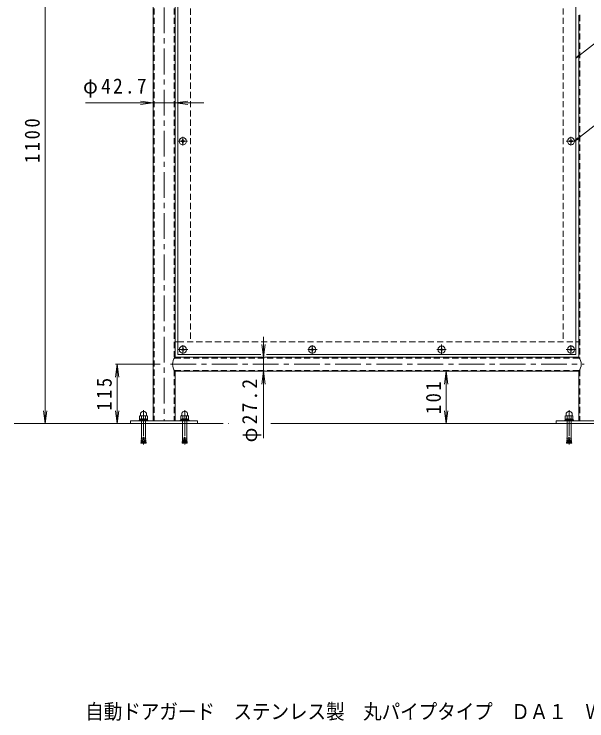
# Model space of a CAD drawing. Units: millimetres at full size, sheet at 1:10. Extents: x -961 to 1708, y -1360 to 1054.
# Drawn here: x -961 to 153, y -1360 to 14 of the extents above; entities that cross this region are included whole.
import ezdxf
from ezdxf.enums import TextEntityAlignment as Align

# ---------------------------------------------------------------- set-up
doc = ezdxf.new("R2010")
doc.units = ezdxf.units.MM
doc.header["$LTSCALE"] = 10
for name, pattern in [('CHAIN1', [8, 5, -1, 1, -1]), ('DASHED1', [1.8, 1.2, -0.6]), ('DOUBLE_CHAIN1', [8.8, 5, -1, 0.6, -0.6, 0.6, -1])]:
    doc.linetypes.add(name, pattern=pattern)
for name, color, linetype, lineweight in [('0-0_通り芯', 4, 'Continuous', 9), ('0-1_躯体', 3, 'CHAIN1', 9), ('0-2_仕上', 6, 'Continuous', 5), ('0-4_その他', 7, 'Continuous', 9), ('0-5_寸法', 2, 'Continuous', 9), ('0-9', 2, 'Continuous', 9), ('0-A', 2, 'Continuous', 9), ('0-C', 7, 'Continuous', 9)]:
    doc.layers.add(name, color=color, linetype=linetype, lineweight=lineweight)
doc.layers.add('F-0_F-0ﾚｲﾔ', color=2, linetype='Continuous')
doc.styles.add('ＭＳ ゴシック', font='')
doc.styles.get('ＭＳ ゴシック').set_extended_font_data('MS Gothic')

msp = doc.modelspace()

# ---------------------------------------------------------------- linework, layer by layer
at = {"layer": '0-0_通り芯'}
for p, q in [((-690.41, 186.83), (-690.41, -776.82)), ((-647.71, 186.83), (-647.71, -653.22)), ((136.89, 11.63), (136.89, -653.22)), ((-647.71, -653.22), (136.89, -653.22)), ((-647.71, -680.42), (-647.71, -776.82)), ((-647.71, -680.42), (136.89, -680.42)), ((136.89, -680.42), (136.89, -776.82)), ((-604.06, -776.82), (-734.06, -776.82)), ((-734.06, -776.82), (-734.06, -781.82)), ((-734.06, -781.82), (-604.06, -781.82)), ((-604.06, -776.82), (-604.06, -781.82)), ((93.24, -776.82), (223.24, -776.82)), ((93.24, -776.82), (93.24, -781.82)), ((223.24, -781.82), (93.24, -781.82))]:
    msp.add_line(p, q, dxfattribs=at)
at = {"layer": '0-0_通り芯', "linetype": 'DASHED1'}
for p, q in [((-688.41, 186.83), (-688.41, -776.82)), ((-649.71, 186.83), (-649.71, -656.09)), ((138.89, 12.33), (138.89, -656.09)), ((-648.84, -654.72), (138.03, -654.72)), ((-649.71, -677.55), (-649.71, -776.82)), ((-648.84, -678.92), (138.03, -678.92)), ((138.89, -677.55), (138.89, -776.82))]:
    msp.add_line(p, q, dxfattribs=at)
at = {"layer": '0-0_通り芯', "linetype": 'CHAIN1'}
for p, q in [((-669.06, 186.83), (-669.06, -776.82)), ((-656.4, -666.82), (147.24, -666.82)), ((-709.06, -755.9), (-709.06, -822.46)), ((-629.06, -755.9), (-629.06, -822.46)), ((118.24, -755.9), (118.24, -822.46))]:
    msp.add_line(p, q, dxfattribs=at)
at = {"layer": '0-0_通り芯'}
for centre, start, end in [((-631.25, -666.82), 140.43134, 219.56874), ((120.44, -666.82), 320.43126, 39.56866)]:
    msp.add_arc(centre, 21.35, start, end, dxfattribs=at)
at = {"layer": '0-1_躯体', "linetype": 'DASHED1'}
for p, q in [((-617.71, 186.78), (-617.71, -623.22)), ((106.89, 186.83), (106.89, -623.22)), ((-642.41, -623.22), (131.59, -623.22))]:
    msp.add_line(p, q, dxfattribs=at)
at = {"layer": '0-1_躯体'}
for p, q in [((-640.86, -233.22), (-623.85, -233.22)), ((-632.71, -241.46), (-632.71, -224.66)), ((130.61, -233.22), (112.58, -233.22)), ((121.89, -241.46), (121.89, -224.66)), ((-632.41, -646.46), (-632.41, -629.66)), ((-380.96, -646.46), (-380.96, -629.66)), ((-129.61, -628.42), (-129.61, -647)), ((121.89, -646.46), (121.89, -629.66)), ((-641.12, -638.22), (-623.09, -638.22)), ((-389.67, -638.22), (-371.64, -638.22)), ((-120.89, -638.22), (-138.92, -638.22)), ((130.61, -638.22), (112.58, -638.22))]:
    msp.add_line(p, q, dxfattribs=at)
at = {"layer": '0-1_躯体', "linetype": 'Continuous'}
for p, q in [((-647.71, -623.22), (-642.41, -623.22)), ((131.59, -623.22), (136.89, -623.22))]:
    msp.add_line(p, q, dxfattribs=at)
at = {"layer": '0-2_仕上'}
for p, q in [((-642.41, 185.08), (-642.41, -647.87)), ((131.59, 185.13), (131.59, -647.87)), ((-642.41, -647.87), (-480.91, -647.87)), ((-470.3, -647.87), (131.59, -647.87))]:
    msp.add_line(p, q, dxfattribs=at)
at = {"layer": '0-4_その他'}
for p, q in [((-900.41, -781.82), (-900.41, 318.18)), ((-592.13, -158.42), (-822.02, -158.42)), ((-690.41, -158.42), (-715.19, -155.16)), ((-690.41, -158.42), (-715.19, -161.69)), ((-647.71, -158.42), (-622.92, -155.16)), ((-647.71, -158.42), (-622.92, -161.69)), ((-476.03, -613.49), (-476.03, -810.16)), ((-476.03, -653.22), (-479.29, -628.43)), ((-476.03, -653.22), (-472.76, -628.43)), ((-760.41, -666.82), (-763.67, -691.61)), ((-763.41, -666.82), (-676.4, -666.82)), ((-760.41, -666.82), (-757.14, -691.61)), ((-760.41, -781.82), (-760.41, -666.82)), ((-476.03, -680.42), (-479.29, -705.21)), ((-476.03, -680.42), (-472.76, -705.21)), ((-120.6, -680.42), (-123.86, -705.21)), ((-120.6, -781.82), (-120.6, -680.42)), ((-120.6, -680.42), (-117.34, -705.21)), ((-900.41, -781.82), (-903.67, -757.03)), ((-900.41, -781.82), (-897.14, -757.03)), ((-760.41, -781.82), (-763.67, -757.03)), ((-760.41, -781.82), (-757.14, -757.03)), ((-120.6, -781.82), (-123.86, -757.03)), ((-120.6, -781.82), (-117.34, -757.03)), ((-763.41, -781.82), (-765.5, -781.82))]:
    msp.add_line(p, q, dxfattribs=at)
at = {"layer": '0-5_寸法', "color": 7}
for p, q in [((234.45, 9.29), (131.59, -71.55)), ((131.59, -71.55), (137.88, -65.11)), ((131.59, -71.55), (139.33, -66.96)), ((231.75, -152.38), (128.89, -233.22)), ((128.89, -233.22), (135.18, -226.78)), ((128.89, -233.22), (136.63, -228.63))]:
    msp.add_line(p, q, dxfattribs=at)
at = {"layer": '0-5_寸法'}
for p, q in [((-716.56, -767.47), (-716.56, -772.47)), ((-702.85, -766.72), (-715.26, -766.72)), ((-714.81, -761.69), (-714.81, -766.17)), ((-712.81, -767.47), (-712.81, -772.47)), ((-705.3, -767.47), (-705.3, -772.47)), ((-703.31, -766.17), (-703.31, -761.69)), ((-703.06, -766.6), (-701.55, -767.47)), ((-701.55, -767.47), (-701.55, -772.47)), ((-636.56, -767.47), (-636.56, -772.47)), ((-622.85, -766.72), (-635.26, -766.72)), ((-634.81, -761.69), (-634.81, -766.17)), ((-632.81, -767.47), (-632.81, -772.47)), ((-625.3, -767.47), (-625.3, -772.47)), ((-623.31, -766.17), (-623.31, -761.69)), ((-623.06, -766.6), (-621.55, -767.47)), ((-621.55, -767.47), (-621.55, -772.47)), ((110.74, -767.47), (110.74, -772.47)), ((124.45, -766.72), (112.04, -766.72)), ((112.49, -761.69), (112.49, -766.17)), ((114.49, -767.47), (114.49, -772.47)), ((122, -767.47), (122, -772.47)), ((123.99, -766.17), (123.99, -761.69)), ((124.24, -766.6), (125.75, -767.47)), ((125.75, -767.47), (125.75, -772.47)), ((-715.26, -773.22), (-716.56, -772.47)), ((-713.06, -781.82), (-713.06, -806.48)), ((-705.06, -781.82), (-705.06, -806.48)), ((-702.85, -773.22), (-701.55, -772.47)), ((-635.26, -773.22), (-636.56, -772.47)), ((-633.06, -781.82), (-633.06, -806.48)), ((-625.06, -781.82), (-625.06, -806.48)), ((-622.85, -773.22), (-621.55, -772.47)), ((112.04, -773.22), (110.74, -772.47)), ((114.24, -781.82), (114.24, -806.48)), ((122.24, -781.82), (122.24, -806.48)), ((124.45, -773.22), (125.75, -772.47)), ((-709.63, -810.26), (-713.22, -809.94)), ((-712.99, -811.97), (-713.22, -809.94)), ((-709.46, -808.27), (-710.5, -820.22)), ((-709.46, -808.27), (-708.66, -808.27)), ((-708.66, -808.27), (-707.61, -820.22)), ((-708.48, -810.26), (-704.9, -809.94)), ((-705.12, -811.97), (-704.9, -809.94)), ((-629.63, -810.26), (-633.22, -809.94)), ((-632.99, -811.97), (-633.22, -809.94)), ((-629.46, -808.27), (-630.5, -820.22)), ((-629.46, -808.27), (-628.66, -808.27)), ((-628.66, -808.27), (-627.61, -820.22)), ((-628.48, -810.26), (-624.9, -809.94)), ((-625.12, -811.97), (-624.9, -809.94)), ((117.67, -810.26), (114.08, -809.94)), ((114.31, -811.97), (114.08, -809.94)), ((117.84, -808.27), (116.8, -820.22)), ((117.84, -808.27), (118.64, -808.27)), ((118.64, -808.27), (119.69, -820.22)), ((118.82, -810.26), (122.4, -809.94)), ((122.18, -811.97), (122.4, -809.94)), ((-713.92, -817.91), (-714.09, -819.91)), ((-714.09, -819.91), (-710.5, -820.22)), ((-710.33, -818.23), (-713.92, -817.91)), ((-710.15, -816.24), (-713.74, -815.92)), ((-713.52, -817.95), (-713.74, -815.92)), ((-709.98, -814.24), (-713.57, -813.93)), ((-713.34, -815.96), (-713.57, -813.93)), ((-709.81, -812.25), (-713.39, -811.94)), ((-713.17, -813.96), (-713.39, -811.94)), ((-708.31, -812.25), (-704.72, -811.94)), ((-708.13, -814.24), (-704.55, -813.93)), ((-707.96, -816.24), (-704.37, -815.92)), ((-707.79, -818.23), (-704.2, -817.91)), ((-704.02, -819.91), (-707.61, -820.22)), ((-704.95, -813.96), (-704.72, -811.94)), ((-704.77, -815.96), (-704.55, -813.93)), ((-704.6, -817.95), (-704.37, -815.92)), ((-704.2, -817.91), (-704.02, -819.91)), ((-633.92, -817.91), (-634.09, -819.91)), ((-634.09, -819.91), (-630.5, -820.22)), ((-630.33, -818.23), (-633.92, -817.91)), ((-630.15, -816.24), (-633.74, -815.92)), ((-633.52, -817.95), (-633.74, -815.92)), ((-629.98, -814.24), (-633.57, -813.93)), ((-633.34, -815.96), (-633.57, -813.93)), ((-629.81, -812.25), (-633.39, -811.94)), ((-633.17, -813.96), (-633.39, -811.94)), ((-628.31, -812.25), (-624.72, -811.94)), ((-628.13, -814.24), (-624.55, -813.93)), ((-627.96, -816.24), (-624.37, -815.92)), ((-627.79, -818.23), (-624.2, -817.91)), ((-624.02, -819.91), (-627.61, -820.22)), ((-624.95, -813.96), (-624.72, -811.94)), ((-624.77, -815.96), (-624.55, -813.93)), ((-624.6, -817.95), (-624.37, -815.92)), ((-624.2, -817.91), (-624.02, -819.91)), ((113.38, -817.91), (113.21, -819.91)), ((113.21, -819.91), (116.8, -820.22)), ((116.97, -818.23), (113.38, -817.91)), ((117.15, -816.24), (113.56, -815.92)), ((113.78, -817.95), (113.56, -815.92)), ((117.32, -814.24), (113.73, -813.93)), ((113.96, -815.96), (113.73, -813.93)), ((117.49, -812.25), (113.91, -811.94)), ((114.13, -813.96), (113.91, -811.94)), ((118.99, -812.25), (122.58, -811.94)), ((119.17, -814.24), (122.75, -813.93)), ((119.34, -816.24), (122.93, -815.92)), ((119.51, -818.23), (123.1, -817.91)), ((123.28, -819.91), (119.69, -820.22)), ((122.35, -813.96), (122.58, -811.94)), ((122.53, -815.96), (122.75, -813.93)), ((122.7, -817.95), (122.93, -815.92)), ((123.1, -817.91), (123.28, -819.91))]:
    msp.add_line(p, q, dxfattribs=at)
at = {"layer": '0-5_寸法', "linetype": 'DASHED1'}
for p, q in [((-712.81, -768.5), (-712.81, -772.47)), ((-632.81, -768.5), (-632.81, -772.47)), ((114.49, -768.5), (114.49, -772.47)), ((-713.06, -776.82), (-713.06, -781.82)), ((-705.06, -776.82), (-705.06, -781.82)), ((-633.06, -776.82), (-633.06, -781.82)), ((-625.06, -776.82), (-625.06, -781.82)), ((114.24, -776.82), (114.24, -781.82)), ((122.24, -776.82), (122.24, -781.82))]:
    msp.add_line(p, q, dxfattribs=at)
at = {"layer": '0-5_寸法'}
for points in [[(-715.06, -766.6), (-715.07, -766.61), (-716.56, -767.47)], [(-635.06, -766.6), (-635.07, -766.61), (-636.56, -767.47)], [(112.24, -766.6), (112.23, -766.61), (110.74, -767.47)]]:
    msp.add_lwpolyline(points, dxfattribs=at)
for centre, radius, start, end in [((-715.26, -771.08), 4.36, 55.84651, 90.00017), ((-715.31, -766.17), 0.5, 299.99968, 0), ((-709.06, -764.72), 6.5, 27.79579, 152.20421), ((-709.06, -776.45), 9.73, 67.32404, 112.67596), ((-702.85, -771.08), 4.36, 89.99983, 124.15349), ((-702.81, -766.17), 0.5, 180, 240.00032), ((-635.26, -771.08), 4.36, 55.84651, 90.00017), ((-635.31, -766.17), 0.5, 299.99968, 0), ((-629.06, -764.72), 6.5, 27.79579, 152.20421), ((-629.06, -776.45), 9.73, 67.32404, 112.67596), ((-622.85, -771.08), 4.36, 89.99983, 124.15349), ((-622.81, -766.17), 0.5, 180, 240.00032), ((112.04, -771.08), 4.36, 55.84651, 90.00017), ((111.99, -766.17), 0.5, 299.99968, 0), ((118.24, -764.72), 6.5, 27.79579, 152.20421), ((118.24, -776.45), 9.73, 67.32404, 112.67596), ((124.45, -771.08), 4.36, 89.99983, 124.15349), ((124.49, -766.17), 0.5, 180, 240.00032), ((-715.26, -768.86), 4.36, 269.99983, 304.15349), ((-709.06, -763.49), 9.73, 247.32404, 292.67596), ((-702.85, -768.86), 4.36, 235.84651, 270.00017), ((-635.26, -768.86), 4.36, 269.99983, 304.15349), ((-629.06, -763.49), 9.73, 247.32404, 292.67596), ((-622.85, -768.86), 4.36, 235.84651, 270.00017), ((112.04, -768.86), 4.36, 269.99983, 304.15349), ((118.24, -763.49), 9.73, 247.32404, 292.67596), ((124.45, -768.86), 4.36, 235.84651, 270.00017), ((-735.24, -807.19), 22.2, 352.86598, 1.81982), ((-682.87, -807.19), 22.2, 178.18018, 187.13402), ((-655.24, -807.19), 22.2, 352.86598, 1.81982), ((-602.87, -807.19), 22.2, 178.18018, 187.13402), ((92.06, -807.19), 22.2, 352.86598, 1.81982), ((144.43, -807.19), 22.2, 178.18018, 187.13402)]:
    msp.add_arc(centre, radius, start, end, dxfattribs=at)
at = {"layer": '0-9'}
for p, q in [((-717.56, -775.22), (-700.56, -775.22)), ((-716.76, -773.22), (-716.76, -775.22)), ((-709.31, -773.22), (-709.84, -775.22)), ((-708.27, -773.22), (-708.81, -775.22)), ((-700.56, -775.22), (-700.56, -776.82)), ((-637.56, -775.22), (-620.56, -775.22)), ((-636.76, -773.22), (-636.76, -775.22)), ((-629.31, -773.22), (-629.84, -775.22)), ((-628.27, -773.22), (-628.81, -775.22)), ((-620.56, -775.22), (-620.56, -776.82)), ((109.74, -775.22), (126.74, -775.22)), ((110.54, -773.22), (110.54, -775.22)), ((117.99, -773.22), (117.46, -775.22)), ((119.03, -773.22), (118.49, -775.22)), ((126.74, -775.22), (126.74, -776.82))]:
    msp.add_line(p, q, dxfattribs=at)
for points in [[(-717.56, -775.22), (-717.56, -776.82), (-700.56, -776.82)], [(-716.76, -773.22), (-701.36, -773.22), (-701.36, -775.22)], [(-637.56, -775.22), (-637.56, -776.82), (-620.56, -776.82)], [(-636.76, -773.22), (-621.36, -773.22), (-621.36, -775.22)], [(109.74, -775.22), (109.74, -776.82), (126.74, -776.82)], [(110.54, -773.22), (125.94, -773.22), (125.94, -775.22)]]:
    msp.add_lwpolyline(points, dxfattribs=at)
at = {"layer": '0-A'}
for p, q in [((-633.96, -232.7), (-633.46, -232.47)), ((-633.23, -231.97), (-633.46, -232.47)), ((-633.19, -229.77), (-633.23, -231.97)), ((-633.19, -229.77), (-632.23, -229.77)), ((-632.23, -229.77), (-632.19, -231.97)), ((-632.19, -231.97), (-631.96, -232.47)), ((-631.46, -232.7), (-631.96, -232.47)), ((120.64, -232.7), (121.14, -232.47)), ((121.37, -231.97), (121.14, -232.47)), ((121.41, -229.77), (121.37, -231.97)), ((122.37, -229.77), (121.41, -229.77)), ((122.37, -229.77), (122.41, -231.97)), ((122.41, -231.97), (122.64, -232.47)), ((123.14, -232.7), (122.64, -232.47)), ((-636.16, -233.7), (-633.96, -233.74)), ((-633.96, -233.74), (-633.46, -233.97)), ((-633.23, -234.47), (-633.46, -233.97)), ((-633.19, -236.67), (-633.23, -234.47)), ((-632.19, -234.47), (-631.96, -233.97)), ((-631.46, -233.74), (-631.96, -233.97)), ((-629.26, -233.7), (-631.46, -233.74)), ((118.44, -233.7), (120.64, -233.74)), ((120.64, -233.74), (121.14, -233.97)), ((121.37, -234.47), (121.14, -233.97)), ((122.37, -236.67), (122.41, -234.47)), ((122.41, -234.47), (122.64, -233.97)), ((123.14, -233.74), (122.64, -233.97)), ((125.34, -233.7), (123.14, -233.74)), ((-635.86, -638.7), (-633.66, -638.74)), ((-633.66, -637.7), (-633.16, -637.47)), ((-633.66, -638.74), (-633.16, -638.97)), ((-632.93, -636.97), (-633.16, -637.47)), ((-632.93, -639.47), (-633.16, -638.97)), ((-632.89, -634.77), (-632.93, -636.97)), ((-632.89, -641.67), (-632.93, -639.47)), ((-632.89, -634.77), (-631.93, -634.77)), ((-631.93, -634.77), (-631.89, -636.97)), ((-631.89, -636.97), (-631.66, -637.47)), ((-631.89, -639.47), (-631.66, -638.97)), ((-631.16, -637.7), (-631.66, -637.47)), ((-631.16, -638.74), (-631.66, -638.97)), ((-628.96, -638.7), (-631.16, -638.74)), ((-384.41, -638.7), (-382.21, -638.74)), ((-382.21, -637.7), (-381.71, -637.47)), ((-382.21, -638.74), (-381.71, -638.97)), ((-381.47, -636.97), (-381.71, -637.47)), ((-381.47, -639.47), (-381.71, -638.97)), ((-381.44, -634.77), (-381.47, -636.97)), ((-381.44, -641.67), (-381.47, -639.47)), ((-381.44, -634.77), (-380.48, -634.77)), ((-380.48, -634.77), (-380.44, -636.97)), ((-380.44, -636.97), (-380.21, -637.47)), ((-380.44, -639.47), (-380.21, -638.97)), ((-379.71, -637.7), (-380.21, -637.47)), ((-379.71, -638.74), (-380.21, -638.97)), ((-377.51, -638.7), (-379.71, -638.74)), ((-133.06, -638.7), (-130.86, -638.74)), ((-130.86, -637.7), (-130.36, -637.47)), ((-130.86, -638.74), (-130.36, -638.97)), ((-130.13, -636.97), (-130.36, -637.47)), ((-130.13, -639.47), (-130.36, -638.97)), ((-130.09, -634.77), (-130.13, -636.97)), ((-129.13, -634.77), (-130.09, -634.77)), ((-129.13, -634.77), (-129.09, -636.97)), ((-129.13, -641.67), (-129.09, -639.47)), ((-129.09, -636.97), (-128.86, -637.47)), ((-129.09, -639.47), (-128.86, -638.97)), ((-128.36, -637.7), (-128.86, -637.47)), ((-128.36, -638.74), (-128.86, -638.97)), ((-126.16, -638.7), (-128.36, -638.74)), ((118.44, -638.7), (120.64, -638.74)), ((120.64, -637.7), (121.14, -637.47)), ((120.64, -638.74), (121.14, -638.97)), ((121.37, -636.97), (121.14, -637.47)), ((121.37, -639.47), (121.14, -638.97)), ((121.41, -634.77), (121.37, -636.97)), ((122.37, -634.77), (121.41, -634.77)), ((122.37, -634.77), (122.41, -636.97)), ((122.37, -641.67), (122.41, -639.47)), ((122.41, -636.97), (122.64, -637.47)), ((122.41, -639.47), (122.64, -638.97)), ((123.14, -637.7), (122.64, -637.47)), ((123.14, -638.74), (122.64, -638.97)), ((125.34, -638.7), (123.14, -638.74))]:
    msp.add_line(p, q, dxfattribs=at)
for points in [[(-636.16, -233.7), (-636.16, -232.74), (-633.96, -232.7)], [(-629.26, -233.7), (-629.26, -232.74), (-631.46, -232.7)], [(118.44, -233.7), (118.44, -232.74), (120.64, -232.7)], [(125.34, -233.7), (125.34, -232.74), (123.14, -232.7)], [(-633.19, -236.67), (-632.23, -236.67), (-632.19, -234.47)], [(122.37, -236.67), (121.41, -236.67), (121.37, -234.47)], [(-635.86, -638.7), (-635.86, -637.74), (-633.66, -637.7)], [(-632.89, -641.67), (-631.93, -641.67), (-631.89, -639.47)], [(-628.96, -638.7), (-628.96, -637.74), (-631.16, -637.7)], [(-384.41, -638.7), (-384.41, -637.74), (-382.21, -637.7)], [(-381.44, -641.67), (-380.48, -641.67), (-380.44, -639.47)], [(-377.51, -638.7), (-377.51, -637.74), (-379.71, -637.7)], [(-133.06, -638.7), (-133.06, -637.74), (-130.86, -637.7)], [(-129.13, -641.67), (-130.09, -641.67), (-130.13, -639.47)], [(-126.16, -638.7), (-126.16, -637.74), (-128.36, -637.7)], [(118.44, -638.7), (118.44, -637.74), (120.64, -637.7)], [(122.37, -641.67), (121.41, -641.67), (121.37, -639.47)], [(125.34, -638.7), (125.34, -637.74), (123.14, -637.7)]]:
    msp.add_lwpolyline(points, dxfattribs=at)
for centre in [(-632.71, -233.22), (121.89, -233.22), (-632.41, -638.22), (-380.96, -638.22), (-129.61, -638.22), (121.89, -638.22)]:
    msp.add_circle(centre, 7, dxfattribs=at)
at = {"layer": '0-C'}
for p, q in [((-960.56, -781.82), (-734.06, -781.82)), ((-461.43, -781.82), (93.24, -781.82))]:
    msp.add_line(p, q, dxfattribs=at)
at = {"layer": '0-C', "linetype": 'DOUBLE_CHAIN1'}
msp.add_line((-604.06, -781.82), (-542.92, -781.82), dxfattribs=at)

# ---------------------------------------------------------------- texts
at = {"layer": '0-4_その他', "color": 2, "insert": (-826.61, -148.42), "char_height": 29.33, "attachment_point": 7, "style": 'ＭＳ ゴシック'}
msp.add_mtext('\\T1.22;\\W0.95;φ42.7', dxfattribs=at)
at = {"layer": '0-4_その他', "color": 2, "char_height": 29.33, "attachment_point": 7, "rotation": 90, "style": 'ＭＳ ゴシック'}
for s, insert in [('\\T1.28;\\W0.9;1100', (-910.41, -275.57)), ('\\T1.27;\\W0.9;115', (-770.41, -756.82)), ('\\T1.22;\\W0.95;φ27.2', (-480.3, -818.58)), ('\\T1.27;\\W0.9;101', (-130.6, -763.62))]:
    msp.add_mtext(s, dxfattribs=dict(at, insert=insert))
at = {"layer": 'F-0_F-0ﾚｲﾔ', "style": 'ＭＳ ゴシック', "width": 0.9}
msp.add_text('自動ドアガード\u3000ステンレス製\u3000丸パイプタイプ\u3000ＤＡ１\u3000Ｗ＝８７０', height=29.33, dxfattribs=at).set_placement((-822.26, -1365.24), align=Align.BOTTOM_LEFT)

doc.saveas('drawing.dxf')
